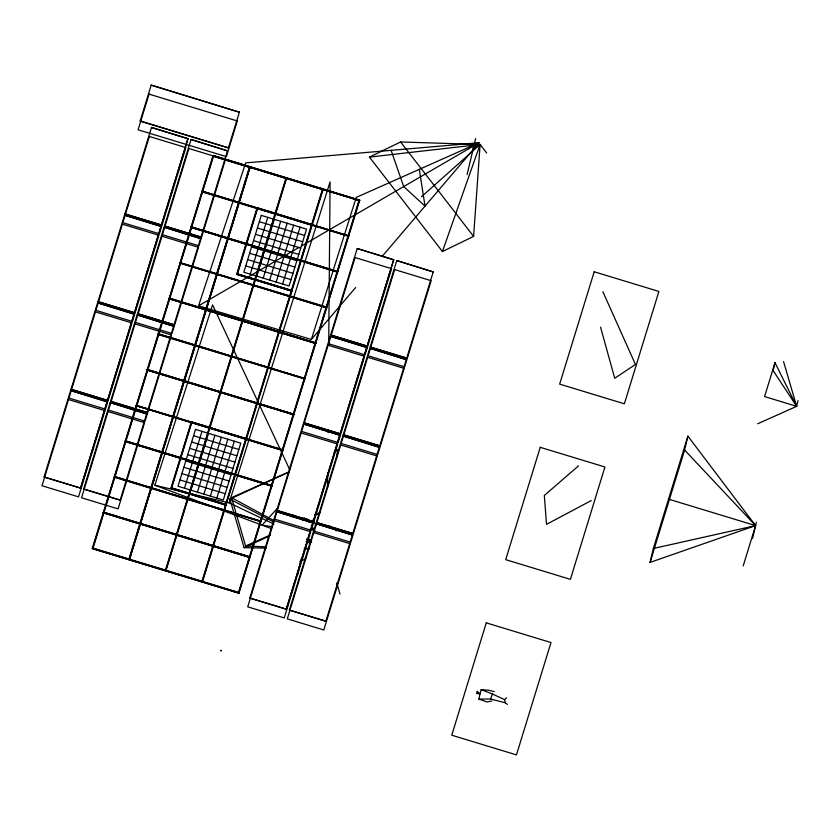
<?xml version="1.0" encoding="UTF-8"?>
<svg xmlns="http://www.w3.org/2000/svg" width="840" height="840" viewBox="0 0 840 840"><rect width="100%" height="100%" fill="white"/><g stroke="black" fill="none" stroke-linecap="round" stroke-linejoin="round"><path stroke-width="1.26" d="M327.516 487.631L327.631 473.193M327.978 432.526L327.999 429.901M328.713 344.61L330.089 181.902L229.152 502.834L273.945 524.107M473.603 236.397L480.113 144.48L400.606 141.971L369.432 157.091L442.428 251.517L473.603 236.397L400.606 141.971M336.767 457.296L337.659 449.516L335.296 450.608M329.711 528.496L330.046 525.893M491.757 701.012L486.917 701.967L478.926 699.09L480.007 693.882L481.205 689.63L488.723 690.27L494.245 691.667M44.069 476.994L80.588 488.103L44.069 476.994L70.623 390.526L107.153 401.635L80.588 488.103M70.623 390.526L107.09 401.898M71.022 389.298L107.541 400.407L71.022 389.298L97.577 302.841L134.095 313.95L107.541 400.407M140.165 121.044L228.417 147.882L140.165 121.044L151.19 85.113L239.39 112.214L151.19 85.113M97.577 302.841L134.043 314.202M97.976 301.613L134.495 312.721L97.976 301.613L124.53 215.156L161.049 226.254L134.495 312.721M124.53 215.156L160.986 226.517M124.929 213.927L161.448 225.026L124.929 213.927L151.484 127.46L188.003 138.569L161.448 225.026M151.484 127.46L187.94 138.821M83.633 489.027L120.152 500.136L83.633 489.027L110.187 402.56L146.653 413.931L110.187 402.56M110.586 401.331L147.105 412.44L110.586 401.331L137.141 314.874L173.607 326.235L137.141 314.874M137.54 313.645L174.059 324.755L137.54 313.645L164.094 227.189L200.55 238.549L164.094 227.189M164.493 225.96L201.012 237.059L164.493 225.96L191.047 139.493L227.504 150.853L191.047 139.493M92.264 548.551L238.938 593.166L92.264 548.551L213.066 155.463L359.719 200.203L213.066 155.463M103.824 513.072L93.041 548.153L128.993 558.947M104.034 512.358L114.786 477.393M114.188 477.215L260.894 521.703M114.996 476.679L125.748 441.725M125.958 441.011L136.71 406.056M136.29 405.29L283.006 449.768M136.92 405.342L147.672 370.387M147.882 369.673L158.645 334.719M158.035 334.53L304.752 379.019M158.855 334.005L169.607 299.04M169.816 298.326L180.569 263.372M180.149 262.605L326.865 307.094M180.779 262.658L191.531 227.703M191.741 226.989L202.493 192.034M201.894 191.846L348.611 236.334M202.703 191.321L213.486 156.23L249.375 167.286L213.486 156.23M128.814 559.534L249.564 166.698M129.56 559.262L165.512 570.055M170.898 488.366L226.054 505.144L170.898 488.366L191.363 421.733L246.456 438.795M171.675 487.967L225.635 504.378L171.675 487.967L191.751 422.636M165.333 570.644L286.083 177.807M165.931 570.822L286.681 177.996M166.078 570.371L202.031 581.165M236.68 274.344L291.837 291.123L236.68 274.344L257.145 207.711L312.239 224.774M237.458 273.945L291.417 290.356L237.458 273.945L257.565 208.478L311.462 225.172M201.852 581.752L322.602 188.916M202.451 581.931L323.201 189.095M202.597 581.48L238.518 592.4L249.302 557.319M220.742 650.223L221.13 651.115L221.34 650.401M249.512 556.605L260.274 521.64M260.484 520.926L271.236 485.971M271.446 485.257L282.198 450.303M282.408 449.589L293.16 414.635M249.795 598.07L286.314 609.178L249.795 598.07L276.35 511.613L312.869 522.711L286.314 609.178M293.37 413.921L304.122 378.966M304.332 378.252L315.084 343.287M315.294 342.573L326.046 307.619M276.35 511.613L312.806 522.974M276.748 510.374L313.268 521.482L276.748 510.374L303.303 423.917L339.822 435.026L313.268 521.482M326.256 306.905L337.019 271.95M337.229 271.236L347.981 236.282M303.303 423.917L339.759 435.278M303.702 422.688L340.221 433.797L303.702 422.688L330.256 336.231L366.776 347.33L340.221 433.797M348.191 235.567L358.974 200.477L323.054 189.556L358.974 200.477M330.256 336.231L366.713 347.592M330.645 335.002L367.175 346.101L330.645 335.002L357.21 248.535L393.729 259.644L367.175 346.101M357.21 248.535L393.666 259.906M297.486 574.833L301.308 558.663M289.359 610.102L325.878 621.212L289.359 610.102L315.913 523.645L352.37 535.006L315.913 523.645M316.312 522.417L352.832 533.516L316.312 522.417L342.867 435.95L379.323 447.31L342.867 435.95M343.266 434.721L379.785 445.83L343.266 434.721L369.82 348.264L406.276 359.625L369.82 348.264M370.209 347.036L406.739 358.134L370.209 347.036L396.774 260.568L433.23 271.94L396.774 260.568M467.093 174.605L475.619 138.547M687.897 436.139L684.611 450.051L755.591 525.609L650.076 562.401L653.363 548.489L687.897 436.139L755.591 525.609L743.2 565.929M774.995 362.67L764.578 396.575L796.667 406.34L774.995 362.67L773.125 370.577L796.667 406.34L757.712 423.759M752.546 538.493L756.357 522.385M798 400.691L796.667 406.34L783.542 361.568M80.651 487.841L107.153 401.635M107.604 400.155L134.095 313.95M134.558 312.459L161.049 226.254M161.511 224.774L188.003 138.569M213.266 155.915L92.663 548.289L238.749 592.725L359.342 200.34L188.916 148.512L162.424 234.717L198.944 245.816L225.435 159.621M120.152 500.136L146.716 413.669M147.105 412.44L173.659 325.983M174.059 324.755L200.613 238.287M201.012 237.059L227.566 150.602M228.417 147.882L239.442 111.962M129.181 559.398L249.785 167.024M257.345 208.163L237.079 274.082L291.637 290.671M184.496 488.219L201.968 431.361M250.278 274.187L267.75 217.34M165.701 570.507L286.304 178.133M190.964 490.182L208.435 433.335M256.746 276.161L274.218 219.303M197.431 492.146L214.904 435.298M263.214 278.124L280.686 221.277M203.9 494.109L221.372 437.262M269.682 280.088L287.154 223.241M210.368 496.083L227.84 439.236M276.15 282.062L293.622 225.204M216.835 498.046L234.308 441.2M282.618 284.025L300.09 227.178M202.23 581.616L322.822 189.242M238.938 593.166L359.751 200.078M286.377 608.916L312.869 522.711M313.331 521.231L339.822 435.026M340.274 433.534L366.776 347.33M367.227 345.849L393.729 259.644M325.878 621.212L352.433 534.744M352.832 533.516L379.386 447.058M379.785 445.83L406.34 359.363M406.739 358.134L433.293 271.677M650.076 562.401L684.611 450.051M301.476 246.005L479.052 142.758L245.658 162.887L198.555 305.844L311.367 339.444L356.233 197.421L479.052 142.758L382.011 256.578M271.656 528.707L154.833 485.226L212.583 304.899L289.79 469.812M442.428 251.517L480.113 144.48L369.432 157.091M478.926 699.09L490.497 699.017L492.429 694.04L481.205 689.63M335.538 530.702L336.714 528.381M336.641 530.891L337.838 528.591M291.449 516.852L292.961 514.742M311.367 339.444L355.625 287.532M278.492 507.129L262.08 525.137L271.992 526.712M507.423 704.403L505.418 702.807L504.567 699.615L506.531 697.809M421.522 196.739L480.113 144.48L486.665 152.953M578.508 465.885L544.32 495.495L546.525 524.349L591.276 500.556M198.555 305.844L299.219 247.317M472.899 147.977L480.113 144.48M266.259 548.131L244.104 547.68L229.877 499.107L289.096 471.86M244.104 547.68L268.979 536.235M303.324 520.433L306.883 518.794M315.168 514.983L319.904 512.799M266.269 546.851L245.595 546.01L231.556 497.669L288.792 472.08M334.1 451.836L338.877 449.705M245.595 546.01L270.637 534.828M302.841 520.433L306.411 518.837M314.758 515.109L319.536 512.978M299.859 561.435L305.76 558.8M653.363 548.489L755.591 525.609L668.986 499.265M304.048 548.898L309.267 549.003M305.036 548.415L308.91 548.573M505.418 702.807L490.497 699.017M154.833 485.226L229.152 502.834M202.303 191.583L348.38 236.019M259.34 221.686L304.616 235.463M257.397 228.008L302.673 241.773M255.454 234.318L300.731 248.094M253.512 240.639L298.788 254.405M191.341 227.252L337.418 271.688M251.58 246.96L296.846 260.726M249.638 253.271L294.903 267.047M247.695 259.591L292.961 273.357M245.753 265.902L291.018 279.678M180.369 262.93L326.456 307.356M169.407 298.599L315.494 343.024M158.445 334.268L304.531 378.693M147.483 369.936L293.57 414.372M246.12 438.774L191.562 422.184L171.297 488.103L225.855 504.693M136.521 405.605L282.597 450.041M193.557 435.708L238.833 449.484M191.615 442.029L236.891 455.794M189.672 448.35L234.948 462.116M187.74 454.661L233.006 468.437M125.559 441.284L271.635 485.709M185.797 460.981L231.063 474.747M183.855 467.292L229.121 481.068M181.912 473.613L227.178 487.379M179.97 479.934L225.236 493.7M114.587 476.952L260.673 521.378M103.624 512.62L249.711 557.046M306.086 541.517L309.781 542.892M492.429 694.04L504.567 699.615M306.957 539.784L311.671 542.021M229.877 499.107L273.977 522.113M306.474 539.059L311.115 541.475M231.556 497.669L274.103 520.684M307.451 538.724L310.894 540.593M304.132 517.629L306.338 520.8M311.483 528.202L313.698 531.374M307.062 519.141L309.204 522.365M311.241 525.452L314.895 530.985M313.11 519.645L315.893 525.577M602.9 291.764L635.46 364.445L614.712 378.273L600.569 327.169M391.104 150.339L403.694 186.575L425.03 206.126L419.318 169.344M337.659 449.516L338.394 452.015M336.745 582.876L340.001 594.069M103.257 512.757L249.9 557.498L103.257 512.757M103.436 512.169L250.089 556.909L103.436 512.169M114.398 476.501L261.051 521.241L114.398 476.501M125.181 441.42L271.834 486.161L125.181 441.42M125.36 440.832L272.013 485.572L125.36 440.832M136.143 405.741L282.796 450.481L136.143 405.741M147.105 370.072L293.758 414.813L147.105 370.072M147.284 369.485L293.937 414.236L147.284 369.485M158.256 333.816L304.899 378.556L158.256 333.816M169.04 298.736L315.683 343.476L169.04 298.736M169.218 298.147L315.861 342.888L169.218 298.147M180.002 263.067L326.655 307.808L180.002 263.067M190.964 227.388L337.617 272.129L190.964 227.388M191.142 226.81L337.796 271.551L191.142 226.81M202.104 191.132L348.757 235.883L202.104 191.132M129.412 559.713L250.194 166.751L129.412 559.713M250.005 167.339L285.905 178.395L250.005 167.339M286.534 178.447L322.423 189.504L286.534 178.447M149.058 94.133L138.096 129.801L226.349 156.639L237.31 120.971L149.058 94.133M68.492 399.546L42 485.751L78.519 496.86L105.021 410.655L68.492 399.546M95.445 311.861L68.954 398.066L105.473 409.164L131.964 322.959L95.445 311.861M122.398 224.165L95.907 310.369L132.426 321.479L158.917 235.274L122.398 224.165M149.352 136.479L122.861 222.684L159.38 233.783L185.871 147.588L149.352 136.479M108.055 411.579L81.564 497.784L118.083 508.893L144.585 422.688L108.055 411.579M135.009 323.894L108.517 410.099L145.036 421.197L171.528 334.992L135.009 323.894M161.963 236.197L135.471 322.403L171.99 333.512L198.482 247.306L161.963 236.197M195.5 429.397L178.028 486.245L223.303 500.01L240.776 443.163L195.5 429.397M261.282 215.376L243.81 272.223L289.076 285.989L306.558 229.142L261.282 215.376M274.218 520.621L247.727 606.827L284.245 617.936L310.737 531.731L274.218 520.621M301.171 432.936L274.669 519.141L311.199 530.24L337.691 444.045L301.171 432.936M328.125 345.24L301.623 431.445L338.153 442.554L364.644 356.349L328.125 345.24M355.079 257.555L328.577 343.76L365.096 354.869L391.598 268.663L355.079 257.555M313.782 532.655L287.291 618.86L323.81 629.969L350.301 543.764L313.782 532.655M340.736 444.969L314.233 531.174L350.763 542.273L377.255 456.078L340.736 444.969M367.689 357.273L341.187 443.478L377.717 454.587L404.208 368.382L367.689 357.273M394.643 269.588L368.141 355.793L404.659 366.901L431.161 280.697L394.643 269.588M486.276 622.86L451.752 735.21L516.453 754.887L550.988 642.537L486.276 622.86M540.236 447.31L505.701 559.661L570.402 579.337L604.937 466.988L540.236 447.31M594.195 271.772L559.661 384.122L624.361 403.798L658.896 291.449L594.195 271.772M477.236 691.436L476.584 693.494L480.007 693.882L477.236 691.436"/></g></svg>
